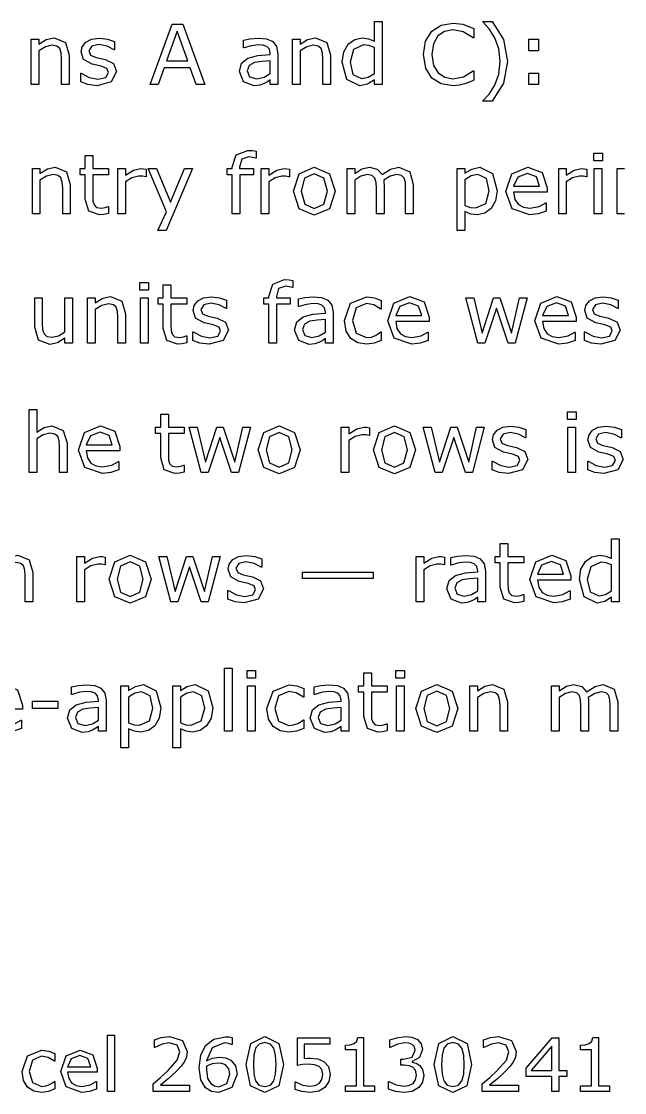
# Model space of a CAD drawing. Extents: x -17 to 192, y 167 to 459.
# Drawn here: x 47.69 to 64.95, y 167.98 to 198.66 of the extents above; entities that cross this region are included whole.
import ezdxf

# ---------------------------------------------------------------- set-up
doc = ezdxf.new("R2010")
doc.units = 0

msp = doc.modelspace()

# ---------------------------------------------------------------- linework, layer by layer
at = {"layer": 'Layer 1', "color": 7}
for points in [[(52.94205, 196.850332), (52.696718, 196.850332), (52.526959, 197.33286), (51.778171, 197.33286), (51.608412, 196.850332), (51.374706, 196.850332), (52.0049, 198.58162), (52.311859, 198.58162), (52.94205, 196.850332)], [(58.01499, 196.850332), (57.7964, 196.850332), (57.7964, 196.98637), (57.599899, 196.859635), (57.377821, 196.814288), (57.008077, 196.993347), (56.872039, 197.489826), (56.918548, 197.783995), (57.046447, 198.00375), (57.230155, 198.138624), (57.448745, 198.185132), (57.63013, 198.163039), (57.7964, 198.096764), (57.7964, 198.659519), (58.01499, 198.659519), (58.01499, 196.850332)], [(60.63692, 196.975906), (60.520649, 196.923584), (60.385773, 196.872425), (60.231132, 196.835216), (60.048586, 196.818945), (59.705583, 196.871266), (59.438158, 197.037535), (59.26375, 197.31775), (59.200962, 197.714238), (59.261425, 198.096772), (59.435833, 198.381638), (59.702096, 198.55372), (60.049747, 198.613018), (60.327636, 198.5793), (60.63692, 198.460703), (60.63692, 198.187463), (60.619484, 198.187463), (60.335782, 198.361871), (60.034637, 198.416518), (59.797443, 198.373499), (59.610246, 198.24211), (59.484672, 198.021194), (59.440489, 197.714238), (59.489323, 197.400302), (59.617223, 197.186363), (59.806743, 197.058464), (60.036962, 197.017768), (60.348572, 197.074741), (60.620648, 197.245661), (60.63692, 197.245661), (60.63692, 196.975906)], [(61.600815, 197.515406), (61.486867, 196.886376), (61.167121, 196.371291), (60.900858, 196.371291), (60.900858, 196.382906), (61.079917, 196.579404), (61.239209, 196.837529), (61.353154, 197.151462), (61.396176, 197.515393), (61.353154, 197.878163), (61.239209, 198.193257), (61.079917, 198.451382), (60.900858, 198.647882), (60.900858, 198.659498), (61.167121, 198.659498), (61.486867, 198.144413), (61.600815, 197.515383), (61.600815, 197.515406)], [(52.456035, 197.530522), (52.152564, 198.380468), (51.847933, 197.530522), (52.456035, 197.530522)], [(49.060898, 196.850332), (48.842305, 196.850332), (48.842305, 197.58982), (48.831854, 197.757251), (48.793484, 197.880499), (48.70977, 197.95259), (48.567916, 197.977011), (48.380721, 197.932828), (48.193524, 197.820045), (48.193524, 196.850332), (47.97493, 196.850332), (47.97493, 198.149088), (48.193524, 198.149088), (48.193524, 198.004911), (48.405137, 198.137462), (48.62954, 198.185132), (48.950453, 198.058397), (49.060911, 197.693304), (49.060898, 196.850332)], [(50.40965, 197.224728), (50.261986, 196.932885), (49.860846, 196.818939), (49.595747, 196.852658), (49.394598, 196.928233), (49.394598, 197.173568), (49.406213, 197.173568), (49.636432, 197.049156), (49.879441, 197.003811), (50.105009, 197.05032), (50.186397, 197.196822), (50.142214, 197.313093), (49.972458, 197.380533), (49.850371, 197.404954), (49.714333, 197.435185), (49.471327, 197.567736), (49.4004, 197.784), (49.432957, 197.935154), (49.534113, 198.061889), (49.699218, 198.147932), (49.924785, 198.180486), (50.159656, 198.151419), (50.358479, 198.082818), (50.358479, 197.849112), (50.346864, 197.849112), (50.143387, 197.952595), (49.908519, 197.995614), (49.706205, 197.949106), (49.623653, 197.813068), (49.673649, 197.692145), (49.831779, 197.62587), (49.966656, 197.597964), (50.092229, 197.572379), (50.327097, 197.452621), (50.40965, 197.224728), (50.40965, 197.224728)], [(55.03378, 196.850332), (54.816354, 196.850332), (54.816354, 196.988696), (54.737288, 196.932885), (54.641946, 196.877073), (54.516372, 196.832891), (54.350103, 196.814291), (54.052447, 196.930562), (53.93036, 197.227056), (53.993149, 197.465413), (54.174531, 197.60959), (54.459397, 197.680517), (54.816354, 197.70842), (54.816354, 197.742141), (54.78961, 197.865389), (54.715196, 197.942126), (54.603576, 197.978173), (54.467538, 197.987486), (54.275689, 197.964229), (54.057098, 197.899118), (54.045483, 197.899118), (54.045483, 198.121196), (54.230355, 198.159565), (54.468713, 198.180494), (54.70707, 198.157237), (54.883804, 198.080497), (54.995423, 197.942134), (55.033793, 197.731682), (55.03378, 196.850332)], [(56.540665, 196.850332), (56.322072, 196.850332), (56.322072, 197.58982), (56.311594, 197.757251), (56.273224, 197.880499), (56.18951, 197.95259), (56.047657, 197.977011), (55.860459, 197.932828), (55.673264, 197.820045), (55.673264, 196.850332), (55.454671, 196.850332), (55.454671, 198.149088), (55.673264, 198.149088), (55.673264, 198.004911), (55.884877, 198.137462), (56.109281, 198.185132), (56.430193, 198.058397), (56.540652, 197.693304), (56.540665, 196.850332)], [(57.7964, 197.170081), (57.7964, 197.915382), (57.638269, 197.970029), (57.485954, 197.985136), (57.199924, 197.857237), (57.097607, 197.49447), (57.176669, 197.142167), (57.430143, 197.022406), (57.618504, 197.063102), (57.7964, 197.170073), (57.7964, 197.170081)], [(62.491457, 197.817714), (62.213565, 197.817714), (62.213565, 198.149088), (62.491457, 198.149088), (62.491457, 197.817714)], [(54.816354, 197.170081), (54.816354, 197.531686), (54.580322, 197.51425), (54.36638, 197.480532), (54.214065, 197.396815), (54.155928, 197.242174), (54.223365, 197.073579), (54.429168, 197.017768), (54.63962, 197.061951), (54.816354, 197.170086), (54.816354, 197.170081)], [(62.491457, 196.850332), (62.213565, 196.850332), (62.213565, 197.181706), (62.491457, 197.181706), (62.491457, 196.850332)], [(54.412888, 194.743775), (54.401273, 194.743775), (54.307092, 194.764677), (54.204773, 194.776319), (54.000134, 194.713533), (53.937348, 194.48914), (53.937348, 194.444955), (54.331511, 194.444955), (54.331511, 194.261255), (53.944325, 194.261255), (53.944325, 193.14617), (53.725735, 193.14617), (53.725735, 194.261229), (53.578057, 194.261229), (53.578057, 194.444929), (53.725724, 194.444929), (53.725724, 194.48795), (53.840831, 194.84257), (54.173369, 194.966977), (54.304756, 194.960098), (54.412888, 194.943694), (54.412888, 194.743775)], [(64.319249, 194.662389), (64.072753, 194.662389), (64.072753, 194.889111), (64.319249, 194.889111), (64.319249, 194.662389)], [(50.187572, 193.157812), (50.052695, 193.131089), (49.923634, 193.120505), (49.621327, 193.227476), (49.517846, 193.570482), (49.517846, 194.261149), (49.37018, 194.261149), (49.37018, 194.444849), (49.517846, 194.444849), (49.517846, 194.81807), (49.736437, 194.81807), (49.736437, 194.444849), (50.187572, 194.444849), (50.187572, 194.261149), (49.736437, 194.261149), (49.736437, 193.669304), (49.741093, 193.50886), (49.773648, 193.401889), (49.843413, 193.333283), (49.980612, 193.312381), (50.092235, 193.327462), (50.175949, 193.354212), (50.187564, 193.354212), (50.187572, 193.157812)], [(49.092291, 193.14617), (48.8737, 193.14617), (48.8737, 193.885653), (48.863249, 194.053081), (48.824879, 194.17635), (48.741163, 194.248423), (48.599312, 194.272764), (48.412114, 194.228579), (48.224916, 194.115787), (48.224916, 193.14617), (48.006326, 193.14617), (48.006326, 194.444929), (48.224916, 194.444929), (48.224916, 194.300757), (48.43653, 194.433287), (48.660936, 194.480965), (48.981846, 194.35423), (49.092304, 193.989131), (49.092291, 193.14617)], [(51.261922, 194.206592), (51.250307, 194.206592), (51.154964, 194.222996), (51.046832, 194.228817), (50.851493, 194.183468), (50.67011, 194.068374), (50.67011, 193.14617), (50.45152, 193.14617), (50.45152, 194.444929), (50.67011, 194.444929), (50.67011, 194.253079), (50.899165, 194.400743), (51.10264, 194.444929), (51.185193, 194.441489), (51.261932, 194.43117), (51.261922, 194.206592)], [(52.590909, 194.444955), (51.832818, 192.667169), (51.599112, 192.667169), (51.840956, 193.208982), (51.323546, 194.444955), (51.560742, 194.444955), (51.959553, 193.482217), (52.361854, 194.444955), (52.590909, 194.444955)], [(55.361667, 194.206592), (55.350052, 194.206592), (55.254707, 194.222996), (55.146574, 194.228817), (54.951238, 194.183468), (54.769853, 194.068374), (54.769853, 193.14617), (54.551263, 193.14617), (54.551263, 194.444929), (54.769853, 194.444929), (54.769853, 194.253079), (54.998911, 194.400743), (55.202385, 194.444929), (55.284938, 194.441489), (55.361678, 194.43117), (55.361667, 194.206592)], [(56.674377, 193.79498), (56.511595, 193.29386), (56.075575, 193.11016), (55.63723, 193.29386), (55.475612, 193.79498), (55.63723, 194.296127), (56.075575, 194.480991), (56.511595, 194.296127), (56.674377, 193.79498), (56.674377, 193.79498)], [(56.44881, 193.79498), (56.349977, 194.169392), (56.075575, 194.292635), (55.798848, 194.169392), (55.70118, 193.79498), (55.800012, 193.424088), (56.075575, 193.298517), (56.348816, 193.422924), (56.44881, 193.79498), (56.44881, 193.79498)], [(58.907958, 193.146196), (58.689367, 193.146196), (58.689367, 193.885679), (58.681218, 194.047313), (58.649825, 194.17172), (58.573086, 194.247285), (58.428906, 194.27295), (58.245198, 194.226436), (58.061488, 194.110178), (58.067309, 194.047393), (58.06969, 193.977622), (58.06969, 193.14617), (57.851099, 193.14617), (57.851099, 193.885653), (57.84295, 194.048451), (57.811557, 194.172858), (57.734818, 194.247259), (57.590641, 194.272923), (57.410418, 194.228738), (57.231361, 194.115946), (57.231361, 193.14617), (57.012771, 193.14617), (57.012771, 194.444929), (57.231361, 194.444929), (57.231361, 194.300757), (57.434836, 194.433287), (57.652265, 194.480965), (57.876669, 194.425164), (58.015032, 194.270515), (58.256877, 194.430985), (58.490583, 194.480965), (58.80568, 194.350737), (58.908, 193.989131), (58.907958, 193.146196)], [(61.308972, 193.811279), (61.263625, 193.521746), (61.135725, 193.300845), (60.954343, 193.167125), (60.734588, 193.120611), (60.550878, 193.142836), (60.384611, 193.211443), (60.384611, 192.667301), (60.166018, 192.667301), (60.166018, 194.445087), (60.384611, 194.445087), (60.384611, 194.309039), (60.579948, 194.431144), (60.81249, 194.481124), (61.177585, 194.303244), (61.308972, 193.811411), (61.308972, 193.811279)], [(61.083404, 193.805458), (61.003177, 194.156586), (60.756681, 194.27287), (60.567158, 194.232177), (60.384611, 194.125206), (60.384611, 193.389216), (60.543903, 193.332225), (60.696219, 193.317144), (60.981085, 193.440386), (61.083404, 193.805484), (61.083404, 193.805458)], [(62.736789, 193.772914), (61.779871, 193.772914), (61.815915, 193.563603), (61.914748, 193.418267), (62.057763, 193.334553), (62.241471, 193.30664), (62.507734, 193.358974), (62.699583, 193.463617), (62.711198, 193.463617), (62.711198, 193.225254), (62.48563, 193.147361), (62.243786, 193.115955), (61.739165, 193.290368), (61.557783, 193.788022), (61.731027, 194.293799), (62.189139, 194.480991), (62.593766, 194.327507), (62.736778, 193.8915), (62.736789, 193.772914)], [(62.524011, 193.940342), (62.436807, 194.206592), (62.177521, 194.300784), (61.897306, 194.197305), (61.779871, 193.940342), (62.524011, 193.940342)], [(63.878578, 194.206592), (63.866963, 194.206592), (63.77162, 194.222996), (63.663485, 194.228817), (63.468149, 194.183468), (63.286767, 194.068374), (63.286767, 193.14617), (63.068173, 193.14617), (63.068173, 194.444929), (63.286767, 194.444929), (63.286767, 194.253079), (63.515821, 194.400743), (63.719296, 194.444929), (63.801849, 194.441489), (63.878589, 194.43117), (63.878578, 194.206592)], [(64.305305, 193.146196), (64.086712, 193.146196), (64.086712, 194.444955), (64.305305, 194.444955), (64.305305, 193.146196)], [(64.956468, 193.14617), (64.737877, 193.14617), (64.737877, 194.444929), (64.956468, 194.444929)], [(51.330541, 190.958201), (51.084045, 190.958201), (51.084045, 191.184922), (51.330541, 191.184922), (51.330541, 190.958201)], [(55.464013, 191.039613), (55.452398, 191.039613), (55.35822, 191.060515), (55.2559, 191.072157), (55.051261, 191.009371), (54.988475, 190.784978), (54.988475, 190.740793), (55.382635, 190.740793), (55.382635, 190.557093), (54.99545, 190.557093), (54.99545, 189.442008), (54.776859, 189.442008), (54.776859, 190.557067), (54.629195, 190.557067), (54.629195, 190.740767), (54.776859, 190.740767), (54.776859, 190.783788), (54.891969, 191.138408), (55.224507, 191.262815), (55.355894, 191.255936), (55.464026, 191.239532), (55.464013, 191.039613)], [(52.423505, 189.45365), (52.288628, 189.426927), (52.159567, 189.416343), (51.85726, 189.523314), (51.753779, 189.86632), (51.753779, 190.556987), (51.606112, 190.556987), (51.606112, 190.740687), (51.753779, 190.740687), (51.753779, 191.113908), (51.972369, 191.113908), (51.972369, 190.740687), (52.423505, 190.740687), (52.423505, 190.556987), (51.972369, 190.556987), (51.972369, 189.965142), (51.977026, 189.804698), (52.009583, 189.697727), (52.079346, 189.629121), (52.216545, 189.608219), (52.328167, 189.6233), (52.411884, 189.65005), (52.423499, 189.65005), (52.423505, 189.45365)], [(49.158585, 189.442008), (48.939992, 189.442008), (48.939992, 189.586179), (48.728378, 189.452485), (48.505136, 189.405972), (48.186552, 189.530379), (48.072604, 189.897805), (48.072604, 190.740767), (48.291197, 190.740767), (48.291197, 190.001284), (48.30051, 189.831527), (48.340044, 189.71175), (48.421433, 189.63735), (48.566773, 189.614066), (48.751646, 189.658252), (48.940005, 189.771043), (48.940005, 190.74074), (49.158598, 190.74074), (49.158585, 189.442008)], [(50.67477, 189.442008), (50.456177, 189.442008), (50.456177, 190.181491), (50.445726, 190.348919), (50.407356, 190.472188), (50.323642, 190.544261), (50.181788, 190.568602), (49.99459, 190.524417), (49.807395, 190.411625), (49.807395, 189.442008), (49.588802, 189.442008), (49.588802, 190.740767), (49.807395, 190.740767), (49.807395, 190.596595), (50.019009, 190.729125), (50.243412, 190.776803), (50.564322, 190.650068), (50.674783, 190.284969), (50.67477, 189.442008)], [(51.316598, 189.442008), (51.098005, 189.442008), (51.098005, 190.740767), (51.316598, 190.740767), (51.316598, 189.442008)], [(53.61529, 189.816419), (53.467626, 189.524584), (53.066489, 189.410628), (52.801387, 189.444363), (52.600238, 189.519928), (52.600238, 189.765276), (52.611853, 189.765276), (52.842072, 189.640869), (53.085081, 189.595519), (53.310649, 189.642033), (53.392037, 189.788532), (53.347854, 189.90479), (53.178098, 189.972232), (53.056014, 189.996574), (52.919976, 190.026789), (52.676967, 190.159345), (52.60604, 190.375616), (52.638597, 190.526772), (52.739753, 190.653507), (52.90486, 190.739549), (53.130428, 190.772093), (53.365296, 190.743042), (53.564122, 190.674436), (53.564122, 190.440729), (53.552507, 190.440729), (53.349032, 190.544208), (53.114161, 190.587229), (52.911848, 190.540715), (52.829296, 190.404693), (52.879294, 190.283752), (53.037422, 190.217501), (53.172298, 190.189587), (53.297872, 190.163923), (53.53274, 190.044172), (53.615292, 189.816261), (53.61529, 189.816419)], [(56.611615, 189.442034), (56.394186, 189.442034), (56.394186, 189.580385), (56.315124, 189.524584), (56.219779, 189.468784), (56.094207, 189.424598), (55.927938, 189.406078), (55.630282, 189.522335), (55.508196, 189.818827), (55.570984, 190.05719), (55.752366, 190.201361), (56.037232, 190.272296), (56.394186, 190.300209), (56.394186, 190.333917), (56.367445, 190.45716), (56.293031, 190.533916), (56.181411, 190.569952), (56.045373, 190.579212), (55.853524, 190.555929), (55.634934, 190.490815), (55.623318, 190.490815), (55.623318, 190.71288), (55.808191, 190.751244), (56.046548, 190.772146), (56.284906, 190.748863), (56.461639, 190.672107), (56.573259, 190.533757), (56.611629, 190.323308), (56.611615, 189.442034)], [(57.992926, 189.52342), (57.784798, 189.442034), (57.576671, 189.412957), (57.318549, 189.45365), (57.117398, 189.579247), (56.986011, 189.790861), (56.939502, 190.089681), (57.11391, 190.589637), (57.576671, 190.771008), (57.795262, 190.739629), (57.992926, 190.6629), (57.992926, 190.41988), (57.981311, 190.41988), (57.774347, 190.539631), (57.567384, 190.581488), (57.273216, 190.455917), (57.166245, 190.089681), (57.27089, 189.728075), (57.567384, 189.602478), (57.702258, 189.61994), (57.825506, 189.66529), (57.915036, 189.716433), (57.981311, 189.764111), (57.992926, 189.764111), (57.992926, 189.52342)], [(59.360281, 190.068752), (58.403364, 190.068752), (58.43941, 189.859441), (58.53824, 189.714105), (58.681255, 189.630391), (58.864963, 189.602478), (59.131226, 189.654812), (59.323075, 189.759455), (59.33469, 189.759455), (59.33469, 189.521092), (59.109125, 189.443199), (58.867278, 189.411793), (58.36266, 189.586206), (58.181275, 190.08386), (58.354519, 190.589637), (58.812631, 190.776829), (59.217258, 190.623345), (59.36027, 190.187338), (59.360281, 190.068752)], [(59.147503, 190.23618), (59.060299, 190.50243), (58.801013, 190.596622), (58.520799, 190.493143), (58.403364, 190.23618), (59.147503, 190.23618)], [(62.162432, 190.740793), (61.824083, 189.442034), (61.62177, 189.442034), (61.28807, 190.443137), (60.956695, 189.442034), (60.755543, 189.442034), (60.413705, 190.740793), (60.641598, 190.740793), (60.879956, 189.735034), (61.204353, 190.740793), (61.384574, 190.740793), (61.717112, 189.735034), (61.94268, 190.740793), (62.162432, 190.740793)], [(63.564671, 190.068752), (62.607754, 190.068752), (62.643798, 189.859441), (62.742631, 189.714105), (62.885643, 189.630391), (63.069354, 189.602478), (63.335617, 189.654812), (63.527463, 189.759455), (63.539078, 189.759455), (63.539078, 189.521092), (63.313511, 189.443199), (63.071666, 189.411793), (62.567045, 189.586206), (62.38566, 190.08386), (62.558907, 190.589637), (63.017016, 190.776829), (63.421643, 190.623345), (63.564658, 190.187338), (63.564671, 190.068752)], [(63.351894, 190.23618), (63.26469, 190.50243), (63.005404, 190.596622), (62.725189, 190.493143), (62.607754, 190.23618), (63.351894, 190.23618)], [(64.823896, 189.816419), (64.67623, 189.524584), (64.275093, 189.410628), (64.009991, 189.444363), (63.808842, 189.519928), (63.808842, 189.765276), (63.820457, 189.765276), (64.050673, 189.640869), (64.293682, 189.595519), (64.51925, 189.642033), (64.600641, 189.788532), (64.556455, 189.90479), (64.386699, 189.972232), (64.264615, 189.996574), (64.128577, 190.026789), (63.885568, 190.159345), (63.814641, 190.375616), (63.847198, 190.526772), (63.948354, 190.653507), (64.113462, 190.739549), (64.339029, 190.772093), (64.573897, 190.743042), (64.772723, 190.674436), (64.772723, 190.440729), (64.761108, 190.440729), (64.557633, 190.544208), (64.322763, 190.587229), (64.120449, 190.540715), (64.037897, 190.404693), (64.087895, 190.283752), (64.246023, 190.217501), (64.380899, 190.189587), (64.506473, 190.163923), (64.741341, 190.044172), (64.823896, 189.816261), (64.823896, 189.816419)], [(56.394186, 189.761783), (56.394186, 190.123389), (56.158154, 190.105926), (55.944215, 190.072192), (55.7919, 189.988478), (55.733763, 189.833855), (55.8012, 189.665263), (56.007004, 189.609436), (56.217455, 189.653621), (56.394186, 189.761757), (56.394186, 189.761783)], [(48.99811, 185.737846), (48.779519, 185.737846), (48.779519, 186.477329), (48.769068, 186.644757), (48.730699, 186.768026), (48.646982, 186.840099), (48.505131, 186.86444), (48.317933, 186.820255), (48.130735, 186.707463), (48.130735, 185.737846), (47.912145, 185.737846), (47.912145, 187.547038), (48.130735, 187.547038), (48.130735, 186.892433), (48.342352, 187.024963), (48.566755, 187.072641), (48.887665, 186.945906), (48.998123, 186.580807), (48.99811, 185.737846)], [(63.566971, 187.254039), (63.320475, 187.254039), (63.320475, 187.48076), (63.566971, 187.48076), (63.566971, 187.254039)], [(52.349064, 185.749461), (52.214188, 185.722738), (52.085127, 185.712155), (51.78282, 185.819126), (51.679338, 186.162131), (51.679338, 186.852799), (51.531672, 186.852799), (51.531672, 187.036499), (51.679338, 187.036499), (51.679338, 187.40972), (51.897929, 187.40972), (51.897929, 187.036499), (52.349064, 187.036499), (52.349064, 186.852799), (51.897929, 186.852799), (51.897929, 186.260953), (51.902586, 186.10051), (51.935143, 185.993539), (52.004905, 185.924933), (52.142105, 185.904031), (52.253727, 185.919112), (52.337444, 185.945861), (52.349059, 185.945861), (52.349064, 185.749461)], [(50.506156, 186.364564), (49.549239, 186.364564), (49.585283, 186.155252), (49.684113, 186.009917), (49.827128, 185.926203), (50.010838, 185.898289), (50.277101, 185.950624), (50.468948, 186.055266), (50.480563, 186.055266), (50.480563, 185.816903), (50.254996, 185.73901), (50.013151, 185.707604), (49.50853, 185.882017), (49.327145, 186.379671), (49.500392, 186.885448), (49.958501, 187.072641), (50.363128, 186.919156), (50.506143, 186.48315), (50.506156, 186.364564)], [(50.293379, 186.531992), (50.206175, 186.798242), (49.946889, 186.892433), (49.666674, 186.788955), (49.549239, 186.531992), (50.293379, 186.531992)], [(54.246622, 187.036605), (53.90827, 185.737846), (53.705957, 185.737846), (53.372257, 186.738949), (53.040883, 185.737846), (52.839731, 185.737846), (52.497892, 187.036605), (52.725785, 187.036605), (52.964143, 186.030845), (53.28854, 187.036605), (53.468761, 187.036605), (53.801299, 186.030845), (54.026867, 187.036605), (54.246622, 187.036605)], [(55.668626, 186.38663), (55.505844, 185.88551), (55.069824, 185.70181), (54.631481, 185.88551), (54.469864, 186.38663), (54.631481, 186.887777), (55.069824, 187.072641), (55.505844, 186.887777), (55.668626, 186.38663), (55.668626, 186.38663)], [(55.443058, 186.38663), (55.344226, 186.761041), (55.069824, 186.884284), (54.793099, 186.761041), (54.695429, 186.38663), (54.794261, 186.015738), (55.069824, 185.890166), (55.343064, 186.014573), (55.443058, 186.38663), (55.443058, 186.38663)], [(57.654549, 186.798242), (57.642933, 186.798242), (57.547591, 186.814646), (57.439459, 186.820467), (57.244122, 186.775117), (57.062737, 186.660024), (57.062737, 185.737846), (56.844147, 185.737846), (56.844147, 187.036605), (57.062737, 187.036605), (57.062737, 186.844755), (57.291792, 186.992419), (57.49527, 187.036605), (57.577822, 187.033165), (57.654562, 187.022582), (57.654549, 186.798242)], [(58.967256, 186.38663), (58.804477, 185.88551), (58.368457, 185.70181), (57.930112, 185.88551), (57.768494, 186.38663), (57.930112, 186.887777), (58.368457, 187.072641), (58.804477, 186.887777), (58.967256, 186.38663), (58.967256, 186.38663)], [(58.741688, 186.38663), (58.642859, 186.761041), (58.368457, 186.884284), (58.09173, 186.761041), (57.994062, 186.38663), (58.092891, 186.015738), (58.368457, 185.890166), (58.641695, 186.014573), (58.741688, 186.38663), (58.741688, 186.38663)], [(60.939228, 187.036605), (60.600876, 185.737846), (60.398563, 185.737846), (60.064863, 186.738949), (59.733488, 185.737846), (59.532337, 185.737846), (59.190498, 187.036605), (59.418391, 187.036605), (59.656749, 186.030845), (59.981146, 187.036605), (60.161369, 187.036605), (60.493905, 186.030845), (60.719473, 187.036605), (60.939228, 187.036605)], [(62.182172, 186.112231), (62.034509, 185.820396), (61.633369, 185.70644), (61.36827, 185.740174), (61.167121, 185.815739), (61.167121, 186.061087), (61.178736, 186.061087), (61.408955, 185.93668), (61.651961, 185.891331), (61.877529, 185.937844), (61.95892, 186.084344), (61.914737, 186.200602), (61.744981, 186.268044), (61.622894, 186.292386), (61.486856, 186.322601), (61.243847, 186.455157), (61.172923, 186.671427), (61.205477, 186.822583), (61.306635, 186.949319), (61.47174, 187.035361), (61.697308, 187.067905), (61.932178, 187.038854), (62.131002, 186.970247), (62.131002, 186.736541), (62.119387, 186.736541), (61.915909, 186.840019), (61.681042, 186.883041), (61.478728, 186.836527), (61.396176, 186.700505), (61.446171, 186.579564), (61.604302, 186.513312), (61.739176, 186.485399), (61.864749, 186.459734), (62.09962, 186.339984), (62.182172, 186.112072), (62.182172, 186.112231)], [(63.553027, 185.737846), (63.334437, 185.737846), (63.334437, 187.036605), (63.553027, 187.036605), (63.553027, 185.737846)], [(64.91341, 186.112231), (64.765743, 185.820396), (64.364606, 185.70644), (64.099505, 185.740174), (63.898356, 185.815739), (63.898356, 186.061087), (63.909971, 186.061087), (64.14019, 185.93668), (64.383199, 185.891331), (64.608766, 185.937844), (64.690157, 186.084344), (64.645972, 186.200602), (64.476215, 186.268044), (64.354132, 186.292386), (64.218094, 186.322601), (63.975085, 186.455157), (63.904158, 186.671427), (63.936715, 186.822583), (64.03787, 186.949319), (64.202978, 187.035361), (64.428545, 187.067905), (64.663413, 187.038854), (64.862239, 186.970247), (64.862239, 186.736541), (64.850624, 186.736541), (64.647149, 186.840019), (64.412279, 186.883041), (64.209966, 186.836527), (64.127413, 186.700505), (64.177411, 186.579564), (64.335539, 186.513312), (64.470416, 186.485399), (64.595989, 186.459734), (64.830857, 186.339984), (64.913412, 186.112072), (64.91341, 186.112231)], [(48.023767, 182.033552), (47.805177, 182.033552), (47.805177, 182.773035), (47.794726, 182.940463), (47.756356, 183.063732), (47.672642, 183.135804), (47.530788, 183.160146), (47.34359, 183.115961), (47.156393, 183.003169), (47.156393, 182.033684), (46.937802, 182.033684), (46.937802, 183.842876), (47.156393, 183.842876), (47.156393, 183.188271), (47.368009, 183.320801), (47.592412, 183.368479), (47.913322, 183.241744), (48.02378, 182.876645), (48.023767, 182.033552)], [(64.802938, 182.033684), (64.584348, 182.033684), (64.584348, 182.169733), (64.38785, 182.042997), (64.16577, 181.997648), (63.796025, 182.176691), (63.659987, 182.673181), (63.706496, 182.967344), (63.834395, 183.187107), (64.018106, 183.321965), (64.236696, 183.368479), (64.418079, 183.346254), (64.584348, 183.279976), (64.584348, 183.842744), (64.802938, 183.842744), (64.802938, 182.033684)], [(62.067079, 182.045167), (61.932205, 182.018444), (61.803141, 182.007861), (61.500837, 182.114832), (61.397353, 182.457837), (61.397353, 183.148504), (61.249689, 183.148504), (61.249689, 183.332204), (61.397353, 183.332204), (61.397353, 183.705425), (61.615944, 183.705425), (61.615944, 183.332204), (62.067079, 183.332204), (62.067079, 183.148504), (61.615944, 183.148504), (61.615944, 182.556659), (61.6206, 182.396216), (61.653157, 182.289245), (61.72292, 182.220638), (61.860122, 182.199736), (61.971742, 182.214818), (62.055458, 182.241567), (62.067073, 182.241567), (62.067079, 182.045167)], [(50.092245, 183.093947), (50.08063, 183.093947), (49.985288, 183.110352), (49.877155, 183.116172), (49.681819, 183.070823), (49.500434, 182.955729), (49.500434, 182.033684), (49.281843, 182.033684), (49.281843, 183.332443), (49.500434, 183.332443), (49.500434, 183.140593), (49.729489, 183.288257), (49.932964, 183.332443), (50.015519, 183.329003), (50.092258, 183.31842), (50.092245, 183.093947)], [(51.404953, 182.682336), (51.242173, 182.181215), (50.806154, 181.997516), (50.367808, 182.181215), (50.206191, 182.682336), (50.367808, 183.183482), (50.806154, 183.368346), (51.242173, 183.183482), (51.404953, 182.682336), (51.404953, 182.682336)], [(51.179385, 182.682336), (51.080555, 183.056747), (50.806154, 183.17999), (50.529426, 183.056747), (50.431758, 182.682336), (50.530588, 182.311443), (50.806154, 182.185872), (51.079391, 182.310279), (51.179385, 182.682336), (51.179385, 182.682336)], [(53.376924, 183.33231), (53.038573, 182.033552), (52.836259, 182.033552), (52.502559, 183.034654), (52.171185, 182.033552), (51.970033, 182.033552), (51.628195, 183.33231), (51.856088, 183.33231), (52.094445, 182.326551), (52.418843, 183.33231), (52.599063, 183.33231), (52.931602, 182.326551), (53.157169, 183.33231), (53.376924, 183.33231)], [(54.619869, 182.407937), (54.472203, 182.116102), (54.071066, 182.002146), (53.805967, 182.03588), (53.604815, 182.111445), (53.604815, 182.356793), (53.61643, 182.356793), (53.846649, 182.232386), (54.089655, 182.187036), (54.315223, 182.23355), (54.396614, 182.38005), (54.352431, 182.496307), (54.182675, 182.56375), (54.060588, 182.588091), (53.92455, 182.618307), (53.681541, 182.750863), (53.610617, 182.967133), (53.643171, 183.118289), (53.744329, 183.245024), (53.909434, 183.331067), (54.135002, 183.36361), (54.369872, 183.334559), (54.568696, 183.265953), (54.568696, 183.032247), (54.557081, 183.032247), (54.353603, 183.135725), (54.118736, 183.178746), (53.916422, 183.132233), (53.83387, 182.99621), (53.883865, 182.87527), (54.041996, 182.809018), (54.17687, 182.781105), (54.302443, 182.75544), (54.537314, 182.63569), (54.619866, 182.407778), (54.619869, 182.407937)], [(59.798615, 183.093947), (59.787, 183.093947), (59.691658, 183.110352), (59.583523, 183.116172), (59.388186, 183.070823), (59.206804, 182.955729), (59.206804, 182.033684), (58.988211, 182.033684), (58.988211, 183.332443), (59.206804, 183.332443), (59.206804, 183.140593), (59.435859, 183.288257), (59.639334, 183.332443), (59.721886, 183.329003), (59.798626, 183.31842), (59.798615, 183.093947)], [(60.971798, 182.033552), (60.754371, 182.033552), (60.754371, 182.171902), (60.675306, 182.116102), (60.579963, 182.060301), (60.45439, 182.016116), (60.288121, 181.997595), (59.990465, 182.113853), (59.868378, 182.410344), (59.931166, 182.648707), (60.112551, 182.792878), (60.397417, 182.863813), (60.754371, 182.891727), (60.754371, 182.925435), (60.727627, 183.048677), (60.653213, 183.125433), (60.541594, 183.161469), (60.405556, 183.170729), (60.213707, 183.147446), (59.995116, 183.082332), (59.983501, 183.082332), (59.983501, 183.304397), (60.168373, 183.342761), (60.40673, 183.363663), (60.645088, 183.34038), (60.821821, 183.263625), (60.933441, 183.125274), (60.971811, 182.914825), (60.971798, 182.033552)], [(63.418159, 182.660269), (62.461241, 182.660269), (62.497285, 182.450958), (62.596115, 182.305622), (62.73913, 182.221908), (62.922841, 182.193995), (63.189104, 182.246329), (63.38095, 182.350972), (63.392592, 182.350972), (63.392592, 182.112609), (63.167024, 182.034716), (62.92518, 182.00331), (62.420559, 182.177723), (62.239174, 182.675377), (62.41242, 183.181154), (62.87053, 183.368346), (63.275157, 183.214862), (63.418172, 182.778856), (63.418159, 182.660269)], [(63.205381, 182.827698), (63.118177, 183.093947), (62.858891, 183.188139), (62.578676, 183.084661), (62.461241, 182.827698), (63.205381, 182.827698)], [(64.584348, 182.353433), (64.584348, 183.098736), (64.42622, 183.153373), (64.273902, 183.168454), (63.987875, 183.040555), (63.885555, 182.677785), (63.96462, 182.325466), (64.218094, 182.205716), (64.406453, 182.246409), (64.584348, 182.35338), (64.584348, 182.353433)], [(57.758046, 182.698634), (55.732591, 182.698634), (55.732591, 182.884662), (57.758046, 182.884662), (57.758046, 182.698634)], [(60.754371, 182.3533), (60.754371, 182.714906), (60.518339, 182.697443), (60.304398, 182.663709), (60.152083, 182.579995), (60.093946, 182.425373), (60.161385, 182.256754), (60.367186, 182.200953), (60.577638, 182.245139), (60.754371, 182.353274), (60.754371, 182.3533)], [(53.728047, 178.329548), (53.509456, 178.329548), (53.509456, 180.138741), (53.728047, 180.138741), (53.728047, 178.329548)], [(54.39545, 179.845741), (54.148951, 179.845741), (54.148951, 180.072463), (54.39545, 180.072463), (54.39545, 179.845741)], [(58.159167, 178.341137), (58.024293, 178.314414), (57.895229, 178.303831), (57.592925, 178.410802), (57.489441, 178.753807), (57.489441, 179.444475), (57.341777, 179.444475), (57.341777, 179.628175), (57.489441, 179.628175), (57.489441, 180.001396), (57.708031, 180.001396), (57.708031, 179.628175), (58.159167, 179.628175), (58.159167, 179.444475), (57.708031, 179.444475), (57.708031, 178.852629), (57.712688, 178.692186), (57.745245, 178.585215), (57.815008, 178.516609), (57.95221, 178.495707), (58.063829, 178.510788), (58.147546, 178.537537), (58.159161, 178.537537), (58.159167, 178.341137)], [(58.657974, 179.845715), (58.411478, 179.845715), (58.411478, 180.072436), (58.657974, 180.072436), (58.657974, 179.845715)], [(47.720282, 178.956266), (46.763365, 178.956266), (46.799409, 178.746955), (46.898242, 178.601619), (47.041257, 178.517905), (47.224965, 178.489992), (47.491228, 178.542326), (47.683077, 178.646969), (47.694692, 178.646969), (47.694692, 178.408606), (47.469124, 178.330713), (47.22728, 178.299307), (46.722659, 178.47372), (46.541277, 178.971374), (46.71452, 179.477151), (47.172633, 179.664343), (47.577257, 179.510859), (47.720272, 179.074852), (47.720282, 178.956266)], [(50.118971, 178.329548), (49.901542, 178.329548), (49.901542, 178.467899), (49.822476, 178.412098), (49.727134, 178.356298), (49.60156, 178.312112), (49.435294, 178.293592), (49.137638, 178.409849), (49.015551, 178.706341), (49.078337, 178.944704), (49.259722, 179.088875), (49.544588, 179.15981), (49.901542, 179.187723), (49.901542, 179.221431), (49.8748, 179.344674), (49.800386, 179.42143), (49.688764, 179.457466), (49.552726, 179.466726), (49.36088, 179.443443), (49.142286, 179.378329), (49.130671, 179.378329), (49.130671, 179.600394), (49.315543, 179.638758), (49.553901, 179.65966), (49.792258, 179.636377), (49.968989, 179.559621), (50.080612, 179.421271), (50.118981, 179.210822), (50.118971, 178.329548)], [(51.682826, 178.994631), (51.637481, 178.705098), (51.509582, 178.484197), (51.328197, 178.350477), (51.108445, 178.303963), (50.924735, 178.325924), (50.758465, 178.39453), (50.758465, 177.850389), (50.539875, 177.850389), (50.539875, 179.628175), (50.758465, 179.628175), (50.758465, 179.492126), (50.953802, 179.614231), (51.186346, 179.664211), (51.551439, 179.486332), (51.682826, 178.994498), (51.682826, 178.994631)], [(53.166456, 178.994631), (53.121109, 178.705098), (52.99321, 178.484197), (52.811825, 178.350477), (52.592073, 178.303963), (52.408363, 178.325924), (52.242093, 178.39453), (52.242093, 177.850389), (52.023503, 177.850389), (52.023503, 179.628175), (52.242093, 179.628175), (52.242093, 179.492126), (52.43743, 179.614231), (52.669974, 179.664211), (53.035067, 179.486332), (53.166456, 178.994498), (53.166456, 178.994631)], [(54.381506, 178.329548), (54.162916, 178.329548), (54.162916, 179.628307), (54.381506, 179.628307), (54.381506, 178.329548)], [(55.774443, 178.410934), (55.566317, 178.329548), (55.35819, 178.300471), (55.100066, 178.341164), (54.898917, 178.466761), (54.76753, 178.678375), (54.721019, 178.977195), (54.895427, 179.477151), (55.35819, 179.658522), (55.576781, 179.627143), (55.774443, 179.550414), (55.774443, 179.307394), (55.762828, 179.307394), (55.555866, 179.427145), (55.348901, 179.469002), (55.054732, 179.343431), (54.947764, 178.977195), (55.052409, 178.615589), (55.348901, 178.489992), (55.483777, 178.507454), (55.607025, 178.552777), (55.696555, 178.603947), (55.762828, 178.651625), (55.774443, 178.651625), (55.774443, 178.410934)], [(57.063886, 178.329522), (56.846459, 178.329522), (56.846459, 178.467872), (56.767394, 178.412072), (56.672051, 178.356271), (56.546478, 178.312086), (56.380208, 178.293565), (56.082553, 178.409823), (55.960466, 178.706315), (56.023254, 178.944677), (56.204639, 179.088849), (56.489505, 179.159783), (56.846459, 179.187697), (56.846459, 179.221405), (56.819715, 179.344648), (56.745301, 179.421403), (56.633682, 179.457439), (56.497644, 179.4667), (56.305794, 179.443416), (56.087204, 179.378303), (56.075589, 179.378303), (56.075589, 179.600367), (56.260461, 179.638732), (56.498818, 179.659634), (56.737176, 179.63635), (56.913909, 179.559595), (57.025532, 179.421244), (57.063899, 179.210795), (57.063886, 178.329522)], [(58.644031, 178.329522), (58.42544, 178.329522), (58.42544, 179.628281), (58.644031, 179.628281), (58.644031, 178.329522)], [(60.18347, 178.978306), (60.020691, 178.477186), (59.584671, 178.293486), (59.146326, 178.477186), (58.984708, 178.978306), (59.146326, 179.479453), (59.584671, 179.664317), (60.020691, 179.479453), (60.18347, 178.978306), (60.18347, 178.978306)], [(61.6078, 178.329522), (61.389209, 178.329522), (61.389209, 179.069005), (61.378758, 179.236433), (61.340388, 179.359702), (61.256672, 179.431775), (61.114821, 179.456116), (60.927623, 179.411931), (60.740425, 179.299139), (60.740425, 178.329522), (60.521835, 178.329522), (60.521835, 179.628281), (60.740425, 179.628281), (60.740425, 179.484109), (60.952041, 179.616639), (61.176445, 179.664317), (61.497355, 179.537582), (61.607813, 179.172483), (61.6078, 178.329522)], [(64.761092, 178.329522), (64.542501, 178.329522), (64.542501, 179.069005), (64.534352, 179.230639), (64.502959, 179.355046), (64.42622, 179.430611), (64.282041, 179.456275), (64.098333, 179.409761), (63.914622, 179.293504), (63.920443, 179.230718), (63.922824, 179.160948), (63.922824, 178.329522), (63.704234, 178.329522), (63.704234, 179.069005), (63.696084, 179.231803), (63.664692, 179.35621), (63.587952, 179.430611), (63.443775, 179.456275), (63.263555, 179.41209), (63.084496, 179.299298), (63.084496, 178.329522), (62.865905, 178.329522), (62.865905, 179.628281), (63.084496, 179.628281), (63.084496, 179.484109), (63.28797, 179.616639), (63.5054, 179.664317), (63.729803, 179.608516), (63.868167, 179.453867), (64.110011, 179.614337), (64.343718, 179.664317), (64.658815, 179.534089), (64.761134, 179.172483), (64.761092, 178.329522)], [(48.739988, 178.981825), (48.014451, 178.981825), (48.014451, 179.192274), (48.739988, 179.192274), (48.739988, 178.981825)], [(51.457258, 178.98881), (51.377031, 179.339938), (51.130535, 179.456222), (50.941012, 179.415529), (50.758465, 179.308558), (50.758465, 178.572568), (50.917757, 178.515577), (51.070075, 178.500496), (51.354941, 178.623738), (51.457258, 178.988836), (51.457258, 178.98881)], [(52.940889, 178.98881), (52.860659, 179.339938), (52.614163, 179.456222), (52.42464, 179.415529), (52.242093, 179.308558), (52.242093, 178.572568), (52.401385, 178.515577), (52.553703, 178.500496), (52.838569, 178.623738), (52.940889, 178.988836), (52.940889, 178.98881)], [(59.957902, 178.978306), (59.859073, 179.352717), (59.584671, 179.47596), (59.307944, 179.352717), (59.210276, 178.978306), (59.309105, 178.607414), (59.584671, 178.481842), (59.857909, 178.606249), (59.957902, 178.978306), (59.957902, 178.978306)], [(49.901542, 178.649297), (49.901542, 179.010903), (49.66551, 178.99344), (49.451571, 178.959706), (49.299253, 178.875992), (49.241119, 178.721369), (49.308556, 178.552751), (49.514356, 178.49695), (49.724808, 178.541135), (49.901542, 178.649271), (49.901542, 178.649297)], [(56.846459, 178.649271), (56.846459, 179.010876), (56.610427, 178.993414), (56.396486, 178.959679), (56.24417, 178.875965), (56.186034, 178.721343), (56.253473, 178.552724), (56.459274, 178.496924), (56.669726, 178.541109), (56.846459, 178.649244), (56.846459, 178.649271)], [(50.355519, 168.010785), (50.161217, 168.010785), (50.161217, 169.618947), (50.355519, 169.618947), (50.355519, 168.010785)], [(52.501123, 168.010785), (51.459327, 168.010785), (51.459327, 168.226791), (51.676367, 168.412819), (51.879972, 168.597815), (52.151788, 168.902721), (52.225171, 169.147672), (52.145589, 169.334732), (51.925448, 169.402941), (51.721841, 169.369868), (51.507902, 169.268586), (51.497557, 169.268586), (51.497557, 169.485624), (51.692893, 169.551769), (51.930605, 169.581747), (52.30164, 169.467023), (52.435998, 169.15799), (52.413271, 168.993658), (52.348157, 168.850016), (52.253073, 168.723916), (52.121814, 168.586465), (51.893405, 168.375618), (51.673264, 168.187526), (52.50112, 168.187526), (52.501123, 168.010785)], [(53.869512, 168.509974), (53.714482, 168.12654), (53.336213, 167.978744), (53.129507, 168.013881), (52.965175, 168.118259), (52.827716, 168.345641), (52.780173, 168.686715), (52.823583, 169.049485), (52.964143, 169.330604), (53.198754, 169.512505), (53.533615, 169.578651), (53.635935, 169.573359), (53.719652, 169.554838), (53.719652, 169.357433), (53.709307, 169.357433), (53.621457, 169.386378), (53.502601, 169.400931), (53.148102, 169.261416), (52.994107, 168.886237), (53.164639, 168.965824), (53.359975, 168.993711), (53.532573, 168.97519), (53.686571, 168.902853), (53.822995, 168.74368), (53.869504, 168.510106), (53.869512, 168.509974)], [(55.19036, 168.780827), (55.060135, 168.172075), (54.658093, 167.978797), (54.252951, 168.17517), (54.125826, 168.778737), (54.255017, 169.384394), (54.658093, 169.580768), (55.062201, 169.381298), (55.19036, 168.780827), (55.19036, 168.780827)], [(54.918543, 168.311589), (54.967118, 168.507963), (54.980559, 168.780827), (54.967118, 169.053665), (54.917509, 169.250039), (54.81829, 169.369921), (54.658093, 169.410244), (54.496864, 169.369921), (54.396611, 169.247975), (54.348036, 169.048506), (54.335627, 168.778737), (54.347004, 168.508995), (54.395579, 168.314685), (54.491697, 168.191707), (54.658096, 168.149321), (54.819327, 168.189643), (54.918546, 168.311589), (54.918543, 168.311589)], [(56.525676, 168.499708), (56.486404, 168.294021), (56.378917, 168.128657), (56.201149, 168.017029), (55.963437, 167.978797), (55.720561, 168.005679), (55.523155, 168.068702), (55.523155, 168.286798), (55.537628, 168.286798), (55.736065, 168.194802), (55.959307, 168.157602), (56.100901, 168.17824), (56.22389, 168.250577), (56.292102, 168.357045), (56.315862, 168.500713), (56.287956, 168.635069), (56.212508, 168.72291), (56.081251, 168.777679), (55.909685, 168.794083), (55.733986, 168.781648), (55.58929, 168.756777), (55.58929, 169.549494), (56.515331, 169.549494), (56.515331, 169.368625), (55.788762, 169.368625), (55.788762, 168.959342), (55.879713, 168.965692), (55.960328, 168.968337), (56.179435, 168.946642), (56.352033, 168.872214), (56.480192, 168.72545), (56.525666, 168.500158), (56.525676, 168.499708)], [(57.795884, 168.010838), (56.96286, 168.010838), (56.96286, 168.167921), (57.283254, 168.167921), (57.283254, 169.199398), (56.96286, 169.199398), (56.96286, 169.339944), (57.102385, 169.350263), (57.215039, 169.382304), (57.289453, 169.447418), (57.321494, 169.554891), (57.481691, 169.554891), (57.481691, 168.167894), (57.795884, 168.167894), (57.795884, 168.010838)], [(59.093994, 168.751882), (59.175642, 168.640254), (59.20768, 168.466635), (59.16944, 168.273357), (59.061953, 168.120402), (58.87902, 168.012902), (58.649577, 167.978797), (58.397395, 168.009806), (58.19379, 168.075952), (58.19379, 168.291957), (58.209295, 168.291957), (58.416, 168.195834), (58.645441, 168.157602), (58.783934, 168.179298), (58.90279, 168.24338), (58.973069, 168.34363), (58.996828, 168.482113), (58.969957, 168.618559), (58.89761, 168.704336), (58.784956, 168.747754), (58.642327, 168.76019), (58.54931, 168.76019), (58.54931, 168.931772), (58.621658, 168.931772), (58.871771, 168.996886), (58.965822, 169.189105), (58.942062, 169.28626), (58.875917, 169.355502), (58.780831, 169.392728), (58.66611, 169.403047), (58.457338, 169.367911), (58.248564, 169.268692), (58.238219, 169.268692), (58.238219, 169.484698), (58.433555, 169.550843), (58.671267, 169.581852), (58.869704, 169.561215), (59.024734, 169.495069), (59.137388, 169.37516), (59.175628, 169.210854), (59.084678, 168.986567), (58.871771, 168.866685), (58.871771, 168.852132), (58.985459, 168.816996), (59.093981, 168.751882), (59.093994, 168.751882)], [(60.572971, 168.780827), (60.442745, 168.172075), (60.040704, 167.978797), (59.635561, 168.17517), (59.508437, 168.778737), (59.637627, 169.384394), (60.040704, 169.580768), (60.444812, 169.381298), (60.572971, 168.780827), (60.572971, 168.780827)], [(60.301154, 168.311589), (60.349729, 168.507963), (60.363169, 168.780827), (60.349729, 169.053665), (60.300119, 169.250039), (60.200901, 169.369921), (60.040704, 169.410244), (59.879475, 169.369921), (59.779222, 169.247975), (59.730647, 169.048506), (59.718238, 168.778737), (59.729615, 168.508995), (59.77819, 168.314685), (59.874307, 168.191707), (60.040706, 168.149321), (60.201938, 168.189643), (60.301157, 168.311589), (60.301154, 168.311589)], [(61.92069, 168.010838), (60.878895, 168.010838), (60.878895, 168.226843), (61.095935, 168.412872), (61.299539, 168.597868), (61.571359, 168.902774), (61.644738, 169.147725), (61.565157, 169.334785), (61.345016, 169.402994), (61.141411, 169.369921), (60.927469, 169.268639), (60.917124, 169.268639), (60.917124, 169.485676), (61.112461, 169.551822), (61.350173, 169.581799), (61.721208, 169.467076), (61.855568, 169.158043), (61.832841, 168.993711), (61.767727, 168.850069), (61.672644, 168.723968), (61.541387, 168.586518), (61.312975, 168.375671), (61.092834, 168.187579), (61.92069, 168.187579), (61.92069, 168.010838)], [(64.524145, 168.010838), (63.691124, 168.010838), (63.691124, 168.167921), (64.011515, 168.167921), (64.011515, 169.199398), (63.691124, 169.199398), (63.691124, 169.339944), (63.830649, 169.350263), (63.943303, 169.382304), (64.017717, 169.447418), (64.049755, 169.554891), (64.209952, 169.554891), (64.209952, 168.167894), (64.524145, 168.167894), (64.524145, 168.010838)], [(48.649165, 168.08299), (48.464163, 168.010653), (48.279164, 167.984724), (48.04972, 168.020919), (47.87092, 168.13252), (47.754131, 168.320638), (47.712789, 168.586253), (47.867819, 169.030673), (48.279164, 169.191884), (48.473466, 169.163996), (48.649165, 169.095787), (48.649165, 168.879781), (48.638819, 168.879781), (48.454852, 168.986223), (48.270885, 169.023424), (48.0094, 168.911796), (47.914317, 168.586253), (48.007334, 168.264811), (48.270885, 168.15321), (48.390773, 168.16882), (48.500326, 168.209116), (48.579907, 168.254598), (48.638819, 168.296958), (48.649165, 168.296958), (48.649165, 168.08299)], [(49.864593, 168.567732), (49.014001, 168.567732), (49.046039, 168.381677), (49.133889, 168.252508), (49.261013, 168.178081), (49.424311, 168.15321), (49.660988, 168.199697), (49.83152, 168.292725), (49.841865, 168.292725), (49.841865, 168.080847), (49.641359, 168.011605), (49.426385, 167.983692), (48.977835, 168.138737), (48.816606, 168.581067), (48.970601, 169.030673), (49.37781, 169.197069), (49.737477, 169.060624), (49.864601, 168.673063), (49.864593, 168.567732)], [(62.874636, 168.609245), (62.874636, 169.303776), (62.27829, 168.609245), (62.874636, 168.609245)], [(49.675458, 168.716692), (49.597943, 168.953362), (49.367468, 169.037076), (49.118387, 168.94508), (49.014001, 168.716692), (49.675458, 168.716692)], [(53.659705, 168.501772), (53.630768, 168.660918), (53.537751, 168.770482), (53.43233, 168.8139), (53.311408, 168.824219), (53.14811, 168.803582), (52.99308, 168.739499), (52.989985, 168.69505), (52.988926, 168.642345), (53.021999, 168.383979), (53.115016, 168.235151), (53.217336, 168.167947), (53.338258, 168.14731), (53.573901, 168.238273), (53.659684, 168.501825), (53.659705, 168.501772)]]:
    msp.add_lwpolyline(points, dxfattribs=at)
msp.add_lwpolyline([(63.301483, 168.443881), (63.073074, 168.443881), (63.073074, 168.010785), (62.874636, 168.010785), (62.874636, 168.443828), (62.13773, 168.443828), (62.13773, 168.681556), (62.882905, 169.549706), (63.073074, 169.549706), (63.073074, 168.609192), (63.301483, 168.609192), (63.301483, 168.443881)], close=True, dxfattribs=at)

doc.saveas('drawing.dxf')
